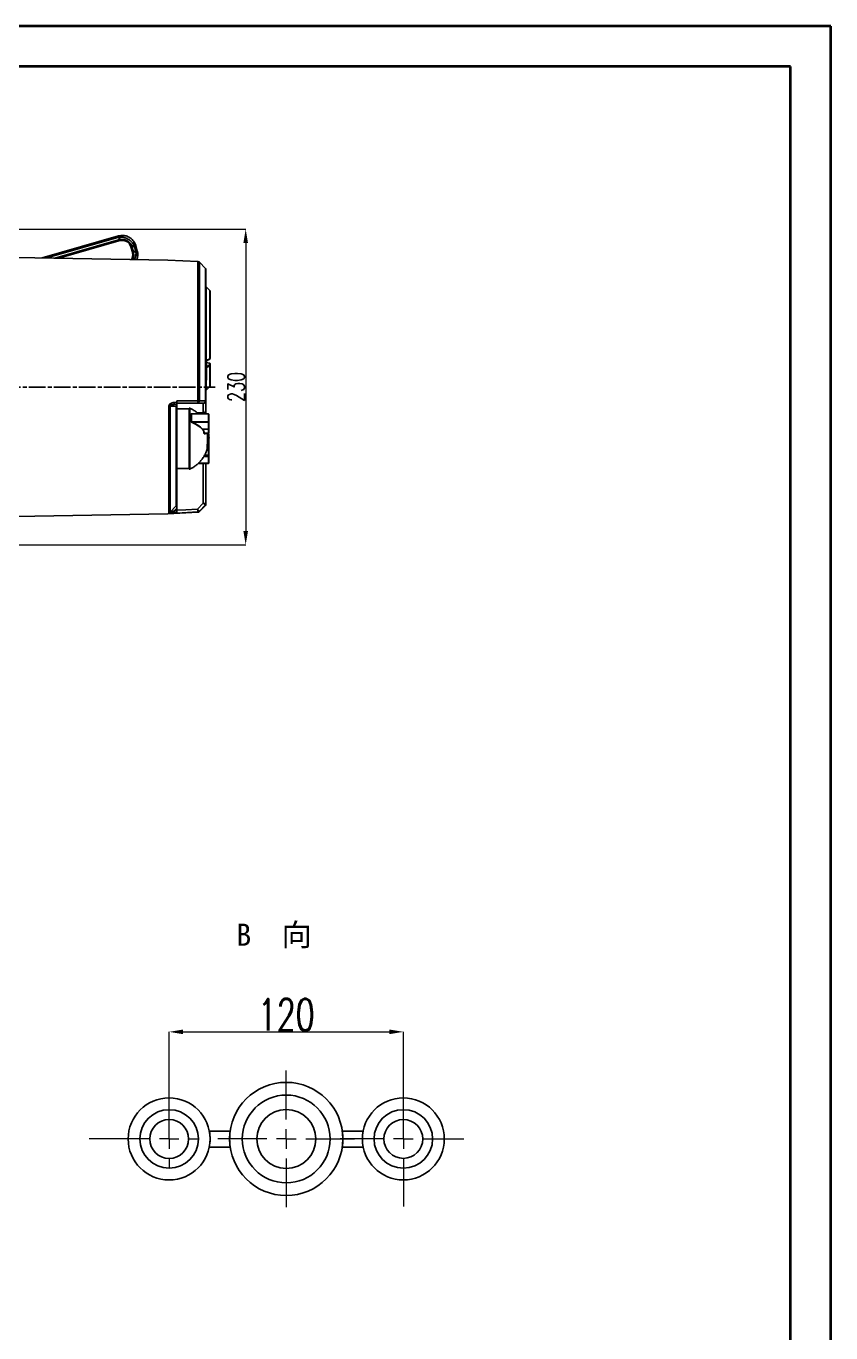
# Model space of a CAD drawing. Header units: millimetres. Extents: x 2136 to 4572, y 748 to 2471.
# Drawn here: x 3992 to 4572, y 1530 to 2471 of the extents above; entities that cross this region are included whole.
import ezdxf

# ---------------------------------------------------------------- set-up
doc = ezdxf.new("R2010")
doc.units = ezdxf.units.MM
doc.linetypes.add('AM_ISO08W050', pattern=[18, 12, -1.5, 3, -1.5])
doc.linetypes.add('CENTER2', pattern=[28.575, 19.05, -3.175, 3.175, -3.175])
for name, color, linetype, lineweight in [('AM_5', 3, 'Continuous', 25), ('AM_7', 4, 'AM_ISO08W050', 25), ('AM_BOR', 7, 'Continuous', 50), ('FORMAT', 7, 'Continuous', 18), ('中心线', 1, 'CENTER2', 13), ('文字', 7, 'Continuous', 13), ('标注', 3, 'Continuous', 13), ('粗实线', 7, 'Continuous', 40)]:
    doc.layers.add(name, color=color, linetype=linetype, lineweight=lineweight)
doc.styles.add('SLDTEXTSTYLE1', font='txt.shx', dxfattribs={"width": 0.7, "bigfont": 'gbcbig.shx'})
doc.styles.add('STYLE1', font='txt.shx', dxfattribs={"width": 0.8, "height": 3, "bigfont": 'hzdx.shx'})
doc.dimstyles.new('SLDDIMSTYLE12$0', dxfattribs={"dimtxt": 12, "dimasz": 10, "dimexe": 0, "dimexo": 0.0625, "dimgap": 0.875, "dimtad": 1, "dimdec": 1, "dimlfac": 1.8, "dimrnd": 1e-09, "dimzin": 12, "dimdsep": 46, "dimtxsty": 'SLDTEXTSTYLE1', "dimcen": 0.09, "dimdle": 8.16, "dimclrd": 3, "dimclre": 3, "dimadec": 0, "dimazin": 3, "dimtfac": 1, "dimtdec": 1, "dimtofl": 0, "dimtmove": 0, "dimatfit": 3, "dimfxl": 0, "dimfrac": 2, "dimtolj": 1, "dimlwd": 5, "dimlwe": 5, "dimarcsym": 0})

# ---------------------------------------------------------------- blocks, each defined once
blk = doc.blocks.new('*D57')
at = {"layer": 'AM_5', "color": 3, "lineweight": 5, "transparency": 16777216}
blk.add_line((3963, 2324.91), (4150.56, 2324.91), dxfattribs=at)
at = {"layer": 'AM_5', "color": 3, "linetype": 'Continuous', "lineweight": 5, "transparency": 16777216}
for p, q in [((4150.56, 2314.91), (4150.56, 2107.48)), ((3962.99, 2097.48), (4150.56, 2097.48))]:
    blk.add_line(p, q, dxfattribs=at)
at = {"layer": 'AM_5', "color": 3, "transparency": 16777216}
for points in [[(4148.89, 2314.91), (4152.23, 2314.91), (4150.56, 2324.91)], [(4148.89, 2107.48), (4152.23, 2107.48), (4150.56, 2097.48)]]:
    blk.add_solid(points, dxfattribs=at)
at = {"layer": 'Defpoints', "color": 0, "transparency": 16777216}
for p in [(3962.93, 2324.91), (3962.93, 2097.48), (4150.56, 2097.48)]:
    blk.add_point(p, dxfattribs=at)
at = {"layer": 'AM_5', "color": 0, "transparency": 16777216, "insert": (4143.68, 2211.2), "char_height": 12, "attachment_point": 5, "rotation": 90, "style": 'SLDTEXTSTYLE1'}
blk.add_mtext('\\A1;230', dxfattribs=at)
blk = doc.blocks.new('SW_CENTERMARKSYMBOL_14')
at = {"layer": 'FORMAT', "color": 0}
for p, q in [((0, 2), (0, 7)), ((-2, 0), (-7, 0)), ((0, 0), (-1, 0)), ((0, 0), (0, 1)), ((0, 0), (0, -1)), ((0, 0), (1, 0)), ((2, 0), (7, 0)), ((0, -2), (0, -7))]:
    blk.add_line(p, q, dxfattribs=at)
blk = doc.blocks.new('SW_CENTERMARKSYMBOL_15')
at = {"layer": 'FORMAT', "color": 0}
for p, q in [((0, 2), (0, 5)), ((-2, 0), (-6.49, 0)), ((0, 0), (-1, 0)), ((0, 0), (0, 1)), ((0, 0), (0, -1)), ((0, 0), (1, 0)), ((2, 0), (6.2, 0)), ((0, -2), (0, -6.94))]:
    blk.add_line(p, q, dxfattribs=at)
blk = doc.blocks.new('SW_CENTERMARKSYMBOL_16')
at = {"layer": 'FORMAT', "color": 0}
for p, q in [((0, 2), (0, 3)), ((-2, 0), (-8.18, 0)), ((0, 0), (-1, 0)), ((0, 0), (0, 1)), ((0, 0), (0, -1)), ((0, 0), (1, 0)), ((2, 0), (3, 0)), ((0, -2), (0, -3))]:
    blk.add_line(p, q, dxfattribs=at)
blk = doc.blocks.new('*D61')
at = {"layer": 'Defpoints', "color": 0, "transparency": 16777216}
for p in [(4264.14, 1746.44), (4095.39, 1669.27), (4264.14, 1669.27)]:
    blk.add_point(p, dxfattribs=at)
at = {"layer": '标注', "color": 3, "lineweight": 5, "transparency": 16777216}
blk.add_line((4095.39, 1669.34), (4095.39, 1746.44), dxfattribs=at)
at = {"layer": '标注', "color": 3, "linetype": 'Continuous', "lineweight": 5, "transparency": 16777216}
for p, q in [((4105.39, 1746.44), (4254.14, 1746.44)), ((4264.14, 1669.34), (4264.14, 1746.44))]:
    blk.add_line(p, q, dxfattribs=at)
at = {"layer": '标注', "color": 3, "transparency": 16777216}
for points in [[(4105.39, 1748.11), (4105.39, 1744.78), (4095.39, 1746.44)], [(4254.14, 1748.11), (4254.14, 1744.78), (4264.14, 1746.44)]]:
    blk.add_solid(points, dxfattribs=at)
at = {"layer": '标注', "color": 0, "transparency": 16777216, "insert": (4179.77, 1758.75), "char_height": 10, "attachment_point": 5, "style": 'SLDTEXTSTYLE1'}
blk.add_mtext('\\A1;{\\H2.28571x;120}', dxfattribs=at)
blk = doc.blocks.new('rA3')
at = {"layer": '粗实线'}
for p, q in [((753.38, 421.26), (333.38, 421.26)), ((753.38, 124.26), (753.38, 421.26)), ((748.38, 416.26), (358.38, 416.26)), ((748.38, 129.26), (748.38, 416.26))]:
    blk.add_line(p, q, dxfattribs=at)

msp = doc.modelspace()

# ---------------------------------------------------------------- linework, layer by layer
at = {"color": 7, "linetype": 'Continuous', "lineweight": 25}
for p, q in [((4003.948, 2304.255), (4058.905, 2320.013)), ((4059.18, 2319.058), (4007.346, 2304.196)), ((4013.144, 2304.095), (4058.976, 2317.236)), ((4058.905, 2320.013), (4060.711, 2320.355)), ((4060.084, 2319.23), (4058.976, 2317.236)), ((4059.18, 2319.058), (4060.084, 2319.23)), ((4059.196, 2316.468), (4015.877, 2304.047)), ((4068.819, 2309.032), (4068.102, 2311.531)), ((4068.871, 2311.751), (4069.979, 2313.744)), ((4069.588, 2309.252), (4068.871, 2311.751)), ((4071.586, 2308.139), (4069.588, 2309.252)), ((4069.979, 2313.744), (4070.312, 2312.888)), ((4070.312, 2312.888), (4071.415, 2309.042)), ((4070.606, 2314.87), (4071.274, 2313.157)), ((4072.376, 2309.312), (4071.274, 2313.157)), ((4071.415, 2309.042), (4071.586, 2308.139)), ((4072.376, 2309.312), (4072.718, 2307.505)), ((4094.424, 2302.675), (3964.898, 2304.937)), ((4072.763, 2306.549), (4072.763, 2306.556)), ((4116.153, 2301.536), (4094.424, 2302.675)), ((4121.486, 2296.515), (4117.162, 2301.071)), ((4124.752, 2280.709), (4122.044, 2283.426)), ((4124.751, 2231.564), (4124.752, 2280.709)), ((4124.898, 2280.357), (4124.898, 2277.771)), ((4121.898, 2276.093), (4121.898, 2275.74)), ((4124.898, 2231.713), (4124.898, 2233.006)), ((4121.898, 2229.843), (4121.905, 2229.915)), ((4121.898, 2226.152), (4121.898, 2229.783)), ((4121.898, 2229.663), (4122.398, 2229.663)), ((4121.898, 2229.535), (4122.398, 2229.535)), ((4121.898, 2229.471), (4122.398, 2229.471)), ((4121.898, 2226.211), (4122.398, 2226.211)), ((4121.898, 2226.074), (4122.398, 2226.074)), ((4121.898, 2225.662), (4122.398, 2225.662)), ((4121.898, 2224.226), (4122.398, 2224.226)), ((4121.925, 2229.28), (4122.398, 2229.28)), ((4122.044, 2230.203), (4124.751, 2231.564)), ((4122.177, 2230.039), (4124.621, 2231.266)), ((4122.177, 2230.039), (4124.621, 2231.266)), ((4122.398, 2229.535), (4122.398, 2229.663)), ((4122.398, 2229.284), (4122.398, 2229.535)), ((4122.398, 2229.28), (4122.398, 2229.471)), ((4122.398, 2228.885), (4122.398, 2229.28)), ((4122.398, 2229.152), (4122.398, 2229.28)), ((4122.398, 2228.864), (4122.398, 2229.152)), ((4122.398, 2228.864), (4124.398, 2228.395)), ((4124.398, 2228.395), (4122.398, 2228.864)), ((4122.398, 2228.864), (4122.398, 2226.211)), ((4122.398, 2225.946), (4124.398, 2226.95)), ((4122.398, 2225.135), (4124.751, 2226.314)), ((4122.398, 2226.074), (4122.398, 2226.211)), ((4122.398, 2225.662), (4122.398, 2226.074)), ((4122.398, 2218.044), (4122.398, 2224.226)), ((4124.398, 2226.95), (4124.398, 2228.395)), ((4124.629, 2228.34), (4124.443, 2228.417)), ((4124.629, 2228.34), (4124.443, 2228.417)), ((4124.751, 2211.549), (4124.751, 2226.314)), ((4124.834, 2228.097), (4124.862, 2228.015)), ((4124.881, 2227.956), (4124.865, 2228.022)), ((4124.881, 2227.942), (4124.898, 2227.81)), ((4124.898, 2226.517), (4124.898, 2227.81)), ((4121.898, 2216.744), (4121.898, 2219.488)), ((4121.898, 2218.044), (4122.398, 2218.044)), ((4121.898, 2216.607), (4122.398, 2216.607)), ((4121.898, 2216.196), (4122.398, 2216.196)), ((4121.898, 2216.179), (4122.398, 2216.179)), ((4121.898, 2216.058), (4122.398, 2216.058)), ((4122.044, 2216.058), (4122.044, 2208.842)), ((4122.398, 2216.196), (4122.398, 2216.607)), ((4122.044, 2208.842), (4124.751, 2211.549)), ((4096.162, 2197.29), (4100.486, 2197.372)), ((4098.499, 2198.637), (4098.992, 2198.684)), ((4098.66, 2198.614), (4098.98, 2198.662)), ((4098.98, 2198.662), (4100.898, 2198.696)), ((4099.032, 2199.978), (4100.898, 2200.011)), ((4100.898, 2200.011), (4100.898, 2201.187)), ((4100.898, 2201.187), (4116.152, 2201.185)), ((4100.898, 2199.406), (4115.848, 2199.406)), ((4100.897, 2197.222), (4100.898, 2198.396)), ((4109.898, 2195.49), (4100.897, 2195.49)), ((4109.898, 2195.99), (4109.897, 2158.434)), ((4110.398, 2195.99), (4109.898, 2195.99)), ((4110.398, 2195.99), (4110.397, 2158.434)), ((4115.848, 2199.406), (4116.076, 2199.468)), ((4115.848, 2199.406), (4115.893, 2199.458)), ((4119.898, 2199.406), (4115.848, 2199.406)), ((4116.152, 2201.202), (4116.152, 2201.185)), ((4117.158, 2201.185), (4117.162, 2201.254)), ((4117.162, 2201.254), (4121.484, 2201.245)), ((4119.898, 2199.406), (4119.898, 2192.455)), ((4121.484, 2201.245), (4121.486, 2201.286)), ((4121.898, 2201.406), (4121.891, 2201.245)), ((4121.898, 2195.155), (4121.897, 2191.841)), ((4111.318, 2186.039), (4111.318, 2191.827)), ((4123.697, 2191.841), (4111.413, 2191.841)), ((4111.414, 2191.807), (4111.414, 2186.025)), ((4111.414, 2191.807), (4123.697, 2191.806)), ((4111.414, 2186.025), (4123.697, 2186.025)), ((4111.985, 2185.772), (4123.697, 2185.772)), ((4119.898, 2192.455), (4115.672, 2192.455)), ((4123.697, 2191.841), (4123.697, 2191.782)), ((4123.697, 2191.806), (4123.697, 2191.841)), ((4123.697, 2186.025), (4123.697, 2191.806)), ((4123.697, 2185.772), (4123.697, 2186.025)), ((4123.697, 2180.839), (4123.697, 2185.772)), ((4123.897, 2188.607), (4123.897, 2191.641)), ((4123.897, 2189.052), (4123.897, 2191.641)), ((4123.897, 2185.913), (4123.897, 2189.052)), ((4123.897, 2180.981), (4123.897, 2185.913)), ((4119.517, 2180.839), (4123.697, 2180.839)), ((4123.697, 2177.915), (4120.673, 2177.915)), ((4121.049, 2177.466), (4120.802, 2177.433)), ((4120.971, 2177.658), (4123.697, 2177.658)), ((4120.975, 2177.661), (4121.095, 2177.677)), ((4120.975, 2177.661), (4123.697, 2177.661)), ((4123.094, 2170.661), (4123.094, 2177.658)), ((4123.097, 2166.99), (4123.097, 2177.658)), ((4123.697, 2180.839), (4123.697, 2177.915)), ((4123.697, 2177.72), (4123.697, 2177.915)), ((4123.697, 2177.661), (4123.697, 2177.72)), ((4123.697, 2177.658), (4123.697, 2177.661)), ((4122.686, 2169.748), (4123.094, 2170.661)), ((4123.094, 2167.833), (4122.686, 2166.919)), ((4122.762, 2167.833), (4123.094, 2167.833)), ((4123.062, 2166.99), (4123.097, 2166.99)), ((4123.094, 2166.99), (4123.094, 2167.833)), ((4123.597, 2167.945), (4123.897, 2167.945)), ((4123.697, 2162.087), (4123.697, 2170.323)), ((4123.897, 2170.104), (4123.897, 2170.12)), ((4109.897, 2158.434), (4109.897, 2151.99)), ((4110.397, 2158.434), (4110.397, 2151.99)), ((4123.697, 2161.131), (4120.453, 2161.131)), ((4120.892, 2161.893), (4123.697, 2161.893)), ((4120.975, 2162.087), (4123.697, 2162.087)), ((4123.697, 2161.952), (4123.697, 2162.087)), ((4123.697, 2161.893), (4123.697, 2161.952)), ((4123.697, 2161.9), (4123.697, 2161.893)), ((4123.697, 2161.893), (4123.697, 2161.131)), ((4123.697, 2156.199), (4123.697, 2161.131)), ((4123.897, 2158.929), (4123.897, 2162.068)), ((4123.897, 2161.273), (4123.897, 2161.777)), ((4123.897, 2156.34), (4123.897, 2161.273)), ((4123.897, 2156.34), (4123.897, 2158.929)), ((4100.897, 2152.49), (4109.897, 2152.49)), ((4109.897, 2151.99), (4110.397, 2151.99)), ((4116.35, 2156.14), (4123.697, 2156.14)), ((4116.411, 2156.199), (4123.697, 2156.199)), ((4119.897, 2156.14), (4119.897, 2127.365)), ((4121.897, 2156.14), (4121.897, 2127.165)), ((4123.697, 2156.14), (4123.697, 2156.199)), ((4123.697, 2156.174), (4123.697, 2156.14)), ((3964.897, 2117.456), (4094.423, 2119.716)), ((4094.423, 2119.716), (4116.152, 2120.855)), ((4100.485, 2125.592), (4096.161, 2121.005)), ((4099.046, 2121.915), (4100.897, 2123.879)), ((4100.897, 2120.516), (4099.098, 2120.425)), ((4100.897, 2122.009), (4100.897, 2123.879)), ((4116.152, 2121.104), (4100.897, 2120.303)), ((4100.897, 2120.303), (4100.897, 2120.516)), ((4115.848, 2123.086), (4119.897, 2127.365)), ((4116.152, 2121.104), (4116.152, 2121.103)), ((4116.152, 2120.855), (4116.152, 2121.103)), ((4117.161, 2121.568), (4117.16, 2121.57)), ((4121.484, 2126.137), (4117.161, 2121.568)), ((4117.161, 2121.32), (4121.485, 2125.877)), ((4117.161, 2121.32), (4117.161, 2121.568)), ((4121.485, 2126.135), (4121.484, 2126.137)), ((4121.485, 2126.135), (4121.485, 2125.877)), ((4121.894, 2127.166), (4121.897, 2127.165))]:
    msp.add_line(p, q, dxfattribs=at)
at = {"color": 7, "linetype": 'Continuous', "lineweight": 25, "flags": 128}
for points in [[(4116.152, 2201.202), (4116.152, 2206.81), (4116.152, 2212.435), (4116.152, 2218.055), (4116.152, 2223.649), (4116.152, 2229.194), (4116.152, 2234.669), (4116.152, 2240.054), (4116.152, 2245.326), (4116.152, 2250.466), (4116.153, 2255.454), (4116.153, 2260.271), (4116.153, 2264.896), (4116.153, 2269.314), (4116.153, 2273.506), (4116.153, 2277.457), (4116.153, 2281.151), (4116.153, 2284.573), (4116.153, 2287.711), (4116.153, 2290.552), (4116.153, 2293.086), (4116.153, 2295.301), (4116.153, 2297.191), (4116.153, 2298.747), (4116.153, 2299.964), (4116.153, 2300.836), (4116.153, 2301.361), (4116.153, 2301.536)], [(4117.162, 2201.254), (4117.162, 2206.938), (4117.162, 2212.64), (4117.162, 2218.336), (4117.162, 2224.003), (4117.162, 2229.618), (4117.162, 2235.16), (4117.162, 2240.605), (4117.162, 2245.931), (4117.162, 2251.118), (4117.162, 2256.144), (4117.162, 2260.989), (4117.162, 2265.634), (4117.162, 2270.059), (4117.162, 2274.248), (4117.162, 2278.182), (4117.162, 2281.847), (4117.162, 2285.228), (4117.162, 2288.311), (4117.162, 2291.083), (4117.162, 2293.533), (4117.162, 2295.652), (4117.162, 2297.431), (4117.162, 2298.863), (4117.162, 2299.942), (4117.162, 2300.664), (4117.162, 2301.026), (4117.162, 2301.071)], [(4121.486, 2296.515), (4121.486, 2296.335), (4121.486, 2295.797), (4121.486, 2294.903), (4121.486, 2293.657), (4121.486, 2292.063), (4121.486, 2290.129), (4121.486, 2287.863), (4121.486, 2285.274), (4121.486, 2282.373), (4121.486, 2279.172), (4121.486, 2275.686), (4121.486, 2271.927), (4121.486, 2267.914), (4121.486, 2263.661), (4121.486, 2259.188), (4121.486, 2254.512), (4121.486, 2249.654), (4121.486, 2244.635), (4121.486, 2239.474), (4121.486, 2234.195), (4121.486, 2228.819), (4121.486, 2223.368), (4121.486, 2217.866), (4121.486, 2212.337), (4121.486, 2206.802), (4121.486, 2201.286)], [(4122.044, 2283.426), (4122.044, 2282.926), (4122.044, 2282.047), (4122.044, 2280.798), (4122.044, 2279.19), (4122.044, 2277.242), (4122.044, 2274.974), (4122.044, 2272.408), (4122.044, 2269.571), (4122.044, 2266.492), (4122.044, 2263.204), (4122.044, 2259.74), (4122.044, 2256.137), (4122.044, 2252.43), (4122.044, 2248.659), (4122.044, 2244.863), (4122.044, 2241.081), (4122.044, 2237.351), (4122.044, 2233.713), (4122.044, 2230.203)], [(4121.898, 2230), (4121.898, 2231.831), (4121.898, 2234.795), (4121.898, 2237.895), (4121.898, 2241.094), (4121.898, 2244.351), (4121.898, 2247.629), (4121.898, 2250.887), (4121.898, 2254.085), (4121.898, 2257.186), (4121.898, 2260.15), (4121.898, 2262.942), (4121.898, 2265.529), (4121.898, 2267.878), (4121.898, 2269.962), (4121.898, 2271.755), (4121.898, 2273.235), (4121.898, 2274.384), (4121.898, 2275.189), (4121.898, 2275.639), (4121.898, 2275.74)], [(4122.398, 2228.864), (4122.413, 2228.877), (4122.429, 2228.885), (4122.443, 2228.885), (4122.455, 2228.879), (4122.466, 2228.866), (4122.474, 2228.848)], [(4095.152, 2120.544), (4095.152, 2121.501), (4095.152, 2122.83), (4095.152, 2124.523), (4095.152, 2126.574), (4095.152, 2128.976), (4095.152, 2131.716), (4095.152, 2134.786), (4095.152, 2138.171), (4095.152, 2141.858), (4095.152, 2145.831), (4095.152, 2150.074), (4095.152, 2154.57), (4095.152, 2159.3), (4095.152, 2164.244), (4095.152, 2169.383), (4095.152, 2174.694), (4095.152, 2180.156), (4095.152, 2185.746), (4095.152, 2191.442), (4095.152, 2197.219)], [(4096.161, 2121.005), (4096.161, 2121.958), (4096.161, 2123.279), (4096.161, 2124.964), (4096.161, 2127.005), (4096.161, 2129.394), (4096.161, 2132.121), (4096.161, 2135.175), (4096.161, 2138.542), (4096.161, 2142.211), (4096.161, 2146.164), (4096.162, 2150.385), (4096.162, 2154.858), (4096.162, 2159.564), (4096.162, 2164.483), (4096.162, 2169.596), (4096.162, 2174.88), (4096.162, 2180.314), (4096.162, 2185.876), (4096.162, 2191.542), (4096.162, 2197.29)], [(4100.486, 2197.372), (4100.486, 2191.694), (4100.486, 2186.103), (4100.486, 2180.624), (4100.485, 2175.282), (4100.485, 2170.102), (4100.485, 2165.106), (4100.485, 2160.316), (4100.485, 2155.755), (4100.485, 2151.442), (4100.485, 2147.398), (4100.485, 2143.639), (4100.485, 2140.183), (4100.485, 2137.046), (4100.485, 2134.242), (4100.485, 2131.782), (4100.485, 2129.679), (4100.485, 2127.941), (4100.485, 2126.577), (4100.485, 2125.592)], [(4100.897, 2195.49), (4100.897, 2195.421), (4100.897, 2195.025), (4100.897, 2194.284), (4100.897, 2193.209), (4100.897, 2191.819), (4100.897, 2190.136), (4100.897, 2188.188), (4100.897, 2186.007), (4100.897, 2183.628), (4100.897, 2181.091), (4100.897, 2178.438), (4100.897, 2175.712), (4100.897, 2172.957), (4100.897, 2170.219), (4100.897, 2167.544), (4100.897, 2164.974), (4100.897, 2162.552), (4100.897, 2160.318), (4100.897, 2158.308), (4100.897, 2156.556), (4100.897, 2155.09), (4100.897, 2153.935), (4100.897, 2153.109), (4100.897, 2152.626), (4100.897, 2152.49)], [(4123.697, 2186.025), (4123.736, 2186.023), (4123.774, 2186.017), (4123.809, 2186.006), (4123.839, 2185.992), (4123.864, 2185.975), (4123.882, 2185.956), (4123.894, 2185.935), (4123.897, 2185.913)], [(4100.897, 2122.009), (4099.86, 2121.956), (4099.046, 2121.915)], [(4115.848, 2123.086), (4107.475, 2122.646), (4100.897, 2122.3)]]:
    msp.add_lwpolyline(points, dxfattribs=at)
at = {"color": 7, "linetype": 'Continuous', "lineweight": 25}
for centre, radius, start, end in [((4116.074, 2300.039), 1.5, 43.499688, 86.999689), ((4120.398, 2295.482), 1.5, 359.999688, 43.499688), ((4122.396, 2283.779), 0.498, 180.016099, 225.117046), ((4124.401, 2280.357), 0.497, 0.018818, 45.136394), ((4124.398, 2280.357), 0.5, 359.999688, 44.795922), ((4122.092, 2230.011), 0.198, 103.884157, 168.008957), ((4122.284, 2226.381), 0.386, 180.219672, 206.015382), ((4124.438, 2228.37), 0.0477, 83.569529, 147.173283), ((4124.429, 2226.481), 0.47, 4.401638, 93.810949), ((4124.633, 2228.312), 0.0277, 97.120508, 149.187288), ((4124.398, 2231.713), 0.5, 296.630121, 359.999688), ((4124.706, 2231.755), 0.197, 283.446815, 347.663208), ((4124.649, 2226.542), 0.25, 294.151262, 354.20295), ((4122.398, 2208.488), 0.5, 134.999688, 179.999688), ((4124.398, 2211.903), 0.5, 314.999688, 359.999688), ((4095.162, 2204.282), 7.063, 269.92223, 278.138723), ((4092.782, 2199.568), 6.263, 351.68842, 3.755699), ((4102.161, 2197.293), 1.677, 138.870293, 177.29865), ((4116.163, 2210.919), 9.717, 269.937468, 275.900598), ((4116.655, 2211.057), 9.886, 267.082998, 272.916374), ((4121.688, 2203.076), 1.842, 263.65489, 276.344486), ((4121.528, 2201.907), 0.622, 266.060116, 306.402624), ((4111.413, 2192.04), 0.233, 246.022236, 270.18014), ((4111.412, 2186.356), 0.331, 253.519876, 270.278324), ((4112.37, 2185.469), 0.49, 141.829258, 172.120898), ((4103.304, 2164.282), 22.921, 45.547223, 68.015613), ((4123.713, 2191.622), 0.185, 5.85563, 94.849599), ((4123.722, 2185.949), 0.179, 261.950222, 348.577936), ((4119.651, 2180.565), 0.305, 116.010002, 165.059265), ((4120.644, 2178.381), 0.467, 252.264657, 273.464573), ((4120.994, 2177.467), 0.196, 95.789009, 189.850343), ((4123.722, 2181.016), 0.179, 261.950222, 348.577936), ((4123.744, 2177.688), 0.232, 48.458885, 101.560817), ((4123.697, 2177.861), 0.2, 269.987218, 359.987213), ((4123.697, 2177.858), 0.2, 269.999688, 359.999688), ((4111.169, 2168.334), 11.604, 352.999328, 7.000049), ((4099.619, 2173.99), 24.5, 350.877908, 359.999688), ((4123.747, 2163.786), 1.7, 268.315682, 275.063436), ((4123.701, 2162.097), 0.196, 268.95412, 358.91449), ((4123.722, 2161.308), 0.179, 261.950222, 348.577936), ((4123.722, 2156.375), 0.179, 261.950222, 348.577936), ((4123.713, 2156.359), 0.185, 265.149777, 354.143747), ((4095.075, 2122.047), 1.506, 272.929592, 316.193087), ((4072.363, 2120.232), 26.736, 0.412395, 3.608609), ((4109.018, 2133.852), 11.875, 224.069657, 226.858184), ((4116.069, 2122.606), 1.504, 273.137915, 316.448557), ((4116.074, 2122.603), 1.502, 272.977262, 316.402157), ((4116.073, 2122.353), 1.5, 272.999688, 316.499688), ((4120.392, 2127.168), 1.502, 316.655435, 359.931586), ((4120.404, 2127.165), 1.493, 316.393454, 359.985939), ((4120.397, 2126.909), 1.5, 316.499688, 359.999688)]:
    msp.add_arc(centre, radius, start, end, dxfattribs=at)
for points in [[(4058.905, 2320.013), (4058.917, 2319.971), (4058.942, 2319.887), (4059.101, 2319.334), (4059.18, 2319.058)], [(4059.196, 2316.468), (4059.175, 2316.542), (4059.133, 2316.691), (4059.072, 2316.901), (4059.018, 2317.091), (4058.99, 2317.188), (4058.976, 2317.236)], [(4068.871, 2311.751), (4068.822, 2311.737), (4068.725, 2311.71), (4068.535, 2311.655), (4068.325, 2311.595), (4068.176, 2311.553), (4068.102, 2311.531)], [(4069.588, 2309.252), (4069.539, 2309.238), (4069.442, 2309.21), (4069.252, 2309.156), (4069.042, 2309.096), (4068.893, 2309.053), (4068.819, 2309.032)], [(4071.274, 2313.157), (4071.23, 2313.146), (4071.144, 2313.123), (4070.589, 2312.966), (4070.312, 2312.888)], [(4072.376, 2309.312), (4072.333, 2309.3), (4072.246, 2309.278), (4071.692, 2309.121), (4071.415, 2309.042)], [(4121.898, 2295.482), (4121.898, 2295.392), (4121.898, 2295.211), (4121.898, 2293.756), (4121.898, 2291.451), (4121.898, 2288.236), (4121.898, 2284.171), (4121.898, 2279.293), (4121.898, 2273.659), (4121.898, 2267.331), (4121.898, 2260.38), (4121.898, 2252.882), (4121.898, 2244.92), (4121.898, 2236.585), (4121.898, 2227.967), (4121.898, 2219.164), (4121.898, 2210.265), (4121.898, 2204.359), (4121.898, 2201.406)], [(4124.898, 2280.357), (4124.898, 2280.19), (4124.898, 2279.855), (4124.898, 2278.738), (4124.898, 2277.188), (4124.898, 2275.184), (4124.898, 2272.765), (4124.898, 2269.964), (4124.898, 2266.822), (4124.898, 2263.383), (4124.898, 2259.697), (4124.898, 2255.817), (4124.898, 2251.799), (4124.898, 2247.701), (4124.898, 2243.58), (4124.898, 2239.5), (4124.898, 2235.502), (4124.898, 2232.976), (4124.898, 2231.713)], [(4121.898, 2229.397), (4121.903, 2229.35), (4121.913, 2229.256), (4121.977, 2229.179), (4122.009, 2229.141)], [(4124.898, 2226.517), (4124.898, 2225.421), (4124.898, 2223.23), (4124.898, 2220.349), (4124.898, 2217.819), (4124.898, 2215.702), (4124.898, 2214.02), (4124.898, 2212.811), (4124.898, 2212.045), (4124.898, 2211.95), (4124.898, 2211.903)], [(4121.898, 2201.406), (4121.898, 2201.328), (4121.898, 2201.172), (4121.898, 2199.905), (4121.898, 2197.973), (4121.898, 2196.094), (4121.898, 2195.155)], [(4111.985, 2185.772), (4113.427, 2185.092), (4116.31, 2183.732), (4118.448, 2181.804), (4119.517, 2180.839)]]:
    msp.add_open_spline(points, degree=3, dxfattribs=at)
for points, knots in [([(4058.976, 2317.236), (4060.097, 2317.418), (4062.181, 2317.757), (4065.174, 2316.783), (4067.604, 2314.764), (4068.427, 2312.807), (4068.871, 2311.751)], [0, 0, 0, 0, 0.2680966, 0.4988227, 0.7294637, 1, 1, 1, 1]), ([(4068.102, 2311.531), (4067.725, 2312.511), (4067.186, 2313.908), (4065.852, 2315.305), (4064.776, 2316.059), (4063.563, 2316.568), (4061.679, 2316.949), (4060.217, 2316.666), (4059.196, 2316.468)], [0, 0, 0, 0, 0.2715623, 0.3875926, 0.5011305, 0.6146375, 0.7308194, 1, 1, 1, 1]), ([(4060.711, 2320.355), (4060.584, 2320.297), (4060.329, 2320.178), (4060.166, 2319.547), (4060.084, 2319.23)], [0, 0, 0, 0, 0.49686743, 1, 1, 1, 1]), ([(4069.979, 2313.744), (4069.406, 2314.546), (4068.279, 2316.122), (4065.795, 2317.883), (4062.992, 2319.052), (4061.059, 2319.17), (4060.084, 2319.23)], [0, 0, 0, 0, 0.25415722, 0.50001427, 0.74762575, 1, 1, 1, 1]), ([(4060.711, 2320.355), (4061.733, 2320.363), (4063.741, 2320.379), (4066.573, 2319.261), (4069.02, 2317.452), (4070.072, 2315.741), (4070.606, 2314.87)], [0, 0, 0, 0, 0.2543758, 0.4999836, 0.7457388, 1, 1, 1, 1]), ([(4068.132, 2303.134), (4068.213, 2303.246), (4068.55, 2303.707), (4068.908, 2304.669), (4069.307, 2306.543), (4069.019, 2308.008), (4068.819, 2309.032)], [0, 0, 0, 0, 0.0674485, 0.27954515, 0.49659605, 1, 1, 1, 1]), ([(4069.588, 2309.252), (4069.744, 2308.151), (4070.034, 2306.104), (4069.587, 2303.869), (4068.957, 2303.127), (4068.951, 2303.12)], [0, 0, 0, 0, 0.535438, 0.9957755, 1, 1, 1, 1]), ([(4070.606, 2314.87), (4070.622, 2314.731), (4070.655, 2314.453), (4070.204, 2313.981), (4069.979, 2313.744)], [0, 0, 0, 0, 0.5000023, 1, 1, 1, 1]), ([(4071.586, 2308.139), (4071.541, 2307.152), (4071.463, 2305.425), (4070.707, 2303.793), (4070.384, 2303.095)], [0, 0, 0, 0, 0.5719725, 1, 1, 1, 1]), ([(4072.718, 2307.505), (4072.658, 2307.633), (4072.538, 2307.891), (4071.904, 2308.056), (4071.586, 2308.139)], [0, 0, 0, 0, 0.4968676, 1, 1, 1, 1]), ([(4072.718, 2307.505), (4072.76, 2306.474), (4072.822, 2304.936), (4072.217, 2303.53), (4072.018, 2303.067)], [0, 0, 0, 0, 0.6705708, 1, 1, 1, 1]), ([(4072.021, 2303.066), (4072.225, 2303.526), (4072.718, 2304.634), (4072.684, 2305.846), (4072.664, 2306.555)], [0, 0, 0, 0, 0.4149051, 1, 1, 1, 1]), ([(4124.898, 2246.196), (4124.898, 2247.45), (4124.898, 2249.96), (4124.898, 2253.67), (4124.898, 2256.395), (4124.898, 2258.185), (4124.898, 2259.105), (4124.898, 2260.013), (4124.898, 2260.906), (4124.898, 2261.785), (4124.898, 2262.376), (4124.898, 2262.788), (4124.898, 2263.264), (4124.898, 2263.979), (4124.898, 2264.795), (4124.898, 2265.503), (4124.898, 2266.187), (4124.898, 2266.871), (4124.898, 2267.358), (4124.898, 2268.095), (4124.898, 2268.978), (4124.898, 2270.147), (4124.898, 2271.127), (4124.898, 2271.964), (4124.898, 2272.607), (4124.898, 2273.117), (4124.898, 2273.552), (4124.898, 2273.965), (4124.898, 2274.367), (4124.898, 2274.645), (4124.898, 2275.022), (4124.898, 2275.442), (4124.898, 2275.963), (4124.898, 2276.401), (4124.898, 2276.725), (4124.898, 2276.957), (4124.898, 2277.117), (4124.898, 2277.263), (4124.898, 2277.36), (4124.898, 2277.437), (4124.898, 2277.515), (4124.898, 2277.619), (4124.898, 2277.708), (4124.898, 2277.754), (4124.898, 2277.771)], [0, 0, 0, 0, 0.0803647, 0.1607294, 0.2410941, 0.2624684, 0.283842, 0.3052151, 0.3265873, 0.3479574, 0.3693255, 0.3704427, 0.3788854, 0.405204, 0.4251182, 0.4428013, 0.4618483, 0.4808946, 0.4999402, 0.5035205, 0.5449145, 0.57896, 0.6143836, 0.643615, 0.6685119, 0.6871043, 0.7041218, 0.7223404, 0.7405585, 0.758776, 0.762108, 0.7964253, 0.8245029, 0.853496, 0.8824879, 0.8971785, 0.9118685, 0.9265578, 0.9412466, 0.9442716, 0.9541998, 0.9705965, 0.9890576, 1, 1, 1, 1]), ([(4124.898, 2233.006), (4124.898, 2233.302), (4124.898, 2233.893), (4124.898, 2234.795), (4124.898, 2235.707), (4124.898, 2236.629), (4124.898, 2237.56), (4124.898, 2238.499), (4124.898, 2239.148), (4124.898, 2239.623), (4124.898, 2240.179), (4124.898, 2241.023), (4124.898, 2241.983), (4124.898, 2243.67), (4124.898, 2245.062), (4124.898, 2246.196)], [0, 0, 0, 0, 0.07144385, 0.14288374, 0.21431988, 0.28576303, 0.35720674, 0.42863778, 0.50005558, 0.50406448, 0.53604837, 0.6252562, 0.69323765, 0.75009307, 1, 1, 1, 1]), ([(4122.029, 2229.142), (4122, 2229.169), (4121.944, 2229.222), (4121.919, 2229.286), (4121.907, 2229.318)], [0, 0, 0, 0, 0.5052965, 1, 1, 1, 1]), ([(4122.009, 2229.141), (4122.009, 2229.148), (4122.009, 2229.163), (4121.992, 2229.174), (4121.962, 2229.174), (4121.935, 2229.162), (4121.921, 2229.156)], [0, 0, 0, 0, 0.2336109, 0.4844564, 0.7436939, 1, 1, 1, 1]), ([(4121.926, 2229.889), (4121.932, 2229.888), (4121.952, 2229.885), (4122.02, 2229.946), (4122.122, 2230.007), (4122.174, 2230.038)], [0, 0, 0, 0, 0.1601422, 0.5688581, 1, 1, 1, 1]), ([(4122.009, 2229.141), (4122.034, 2229.111), (4122.087, 2229.047), (4122.217, 2228.94), (4122.326, 2228.894), (4122.398, 2228.864)], [0, 0, 0, 0, 0.233085, 0.4930073, 1, 1, 1, 1]), ([(4122.169, 2230.037), (4122.167, 2230.035), (4122.148, 2230.02), (4122.115, 2230.022), (4122.075, 2230.038), (4122.052, 2230.087), (4122.043, 2230.147), (4122.044, 2230.184), (4122.044, 2230.203)], [0, 0, 0, 0, 0.0284628, 0.3120488, 0.569439, 0.7930567, 0.8963599, 1, 1, 1, 1]), ([(4122.398, 2221.066), (4122.398, 2221.689), (4122.398, 2222.934), (4122.398, 2224.404), (4122.398, 2225.34), (4122.398, 2225.855), (4122.398, 2226.164), (4122.398, 2226.195), (4122.398, 2226.211)], [0, 0, 0, 0, 0.25015941, 0.49958066, 0.62466902, 0.74973011, 0.87480959, 1, 1, 1, 1]), ([(4122.398, 2224.226), (4122.398, 2224.549), (4122.398, 2224.953), (4122.398, 2225.381), (4122.398, 2225.562), (4122.398, 2225.622), (4122.398, 2225.662)], [0, 0, 0, 0, 0.4996211, 0.6251499, 0.7494732, 1, 1, 1, 1]), ([(4124.398, 2228.395), (4124.437, 2228.388), (4124.51, 2228.374), (4124.578, 2228.341), (4124.609, 2228.326)], [0, 0, 0, 0, 0.5446681, 1, 1, 1, 1]), ([(4124.726, 2226.517), (4124.71, 2226.561), (4124.677, 2226.656), (4124.595, 2226.786), (4124.498, 2226.89), (4124.43, 2226.931), (4124.398, 2226.95)], [0, 0, 0, 0, 0.239538, 0.5175571, 0.7682031, 1, 1, 1, 1]), ([(4124.609, 2228.326), (4124.651, 2228.299), (4124.741, 2228.24), (4124.826, 2228.115), (4124.885, 2227.969), (4124.893, 2227.869), (4124.898, 2227.81)], [0, 0, 0, 0, 0.2427138, 0.5154318, 0.7146901, 1, 1, 1, 1]), ([(4124.609, 2228.273), (4124.651, 2228.249), (4124.741, 2228.196), (4124.826, 2228.085), (4124.885, 2227.953), (4124.893, 2227.863), (4124.898, 2227.81)], [0, 0, 0, 0, 0.2421389, 0.5153871, 0.7139591, 1, 1, 1, 1]), ([(4124.62, 2231.268), (4124.633, 2231.274), (4124.665, 2231.29), (4124.704, 2231.337), (4124.746, 2231.423), (4124.749, 2231.508), (4124.751, 2231.564)], [0, 0, 0, 0, 0.14054005, 0.37467991, 0.58989364, 1, 1, 1, 1]), ([(4124.751, 2226.314), (4124.751, 2226.346), (4124.752, 2226.411), (4124.735, 2226.481), (4124.726, 2226.517)], [0, 0, 0, 0, 0.49355373, 1, 1, 1, 1]), ([(4124.875, 2227.976), (4124.878, 2227.968), (4124.896, 2227.915), (4124.897, 2227.858), (4124.898, 2227.81)], [0, 0, 0, 0, 0.1515723, 1, 1, 1, 1]), ([(4122.398, 2216.058), (4122.398, 2216.062), (4122.398, 2216.068), (4122.398, 2216.155), (4122.398, 2216.384), (4122.398, 2216.905), (4122.398, 2217.857), (4122.398, 2219.298), (4122.398, 2220.476), (4122.398, 2221.066)], [0, 0, 0, 0, 0.06265322, 0.12530292, 0.25030366, 0.37521459, 0.50021885, 0.74968949, 1, 1, 1, 1]), ([(4122.398, 2216.607), (4122.398, 2216.647), (4122.398, 2216.707), (4122.398, 2216.886), (4122.398, 2217.316), (4122.398, 2217.72), (4122.398, 2218.044)], [0, 0, 0, 0, 0.2505117, 0.3752446, 0.5001647, 1, 1, 1, 1]), ([(4095.152, 2197.219), (4095.172, 2197.428), (4095.214, 2197.861), (4095.534, 2198.443), (4095.971, 2198.948), (4096.672, 2199.452), (4097.705, 2199.878), (4098.578, 2199.944), (4099.032, 2199.978)], [0, 0, 0, 0, 0.1207862, 0.249076, 0.3731346, 0.5013753, 0.7404661, 1, 1, 1, 1]), ([(4096.162, 2197.29), (4096.163, 2197.357), (4096.166, 2197.491), (4096.251, 2197.685), (4096.38, 2197.859), (4096.724, 2198.173), (4097.499, 2198.522), (4098.229, 2198.58), (4098.66, 2198.614)], [0, 0, 0, 0, 0.0635988, 0.1268625, 0.1941501, 0.267332, 0.5677277, 1, 1, 1, 1]), ([(4100.486, 2197.372), (4100.591, 2197.354), (4100.759, 2197.325), (4100.877, 2197.272), (4100.89, 2197.239), (4100.897, 2197.222)], [0, 0, 0, 0, 0.4463965, 0.7099365, 1, 1, 1, 1]), ([(4100.897, 2126.652), (4100.897, 2127.043), (4100.897, 2127.484), (4100.897, 2128.183), (4100.897, 2128.41), (4100.897, 2128.647), (4100.897, 2128.895), (4100.897, 2129.152), (4100.897, 2129.34), (4100.897, 2129.523), (4100.897, 2129.845), (4100.897, 2130.363), (4100.897, 2130.995), (4100.897, 2131.578), (4100.897, 2132.073), (4100.897, 2132.501), (4100.897, 2132.839), (4100.897, 2133.185), (4100.897, 2133.539), (4100.897, 2133.901), (4100.897, 2134.161), (4100.897, 2134.411), (4100.897, 2134.932), (4100.897, 2135.805), (4100.897, 2136.913), (4100.897, 2138.194), (4100.897, 2139.595), (4100.897, 2140.996), (4100.897, 2141.881), (4100.897, 2142.656), (4100.897, 2143.532), (4100.897, 2144.732), (4100.897, 2145.778), (4100.897, 2146.644), (4100.897, 2147.318), (4100.897, 2148.001), (4100.897, 2148.694), (4100.897, 2149.395), (4100.897, 2149.89), (4100.897, 2150.334), (4100.897, 2151.784), (4100.897, 2154.297), (4100.897, 2157.847), (4100.897, 2161.279), (4100.897, 2164.681), (4100.897, 2168.347), (4100.897, 2173.428), (4100.897, 2180.272), (4100.897, 2188.608), (4100.897, 2194.35), (4100.897, 2197.222)], [0, 0, 0, 0, 0.0669054, 0.0756699, 0.0844343, 0.0931986, 0.1019628, 0.110727, 0.119491, 0.1204246, 0.1282783, 0.1499631, 0.1666235, 0.1807533, 0.1958166, 0.2037808, 0.2117449, 0.219709, 0.2276731, 0.2356371, 0.2436011, 0.2444503, 0.2516161, 0.2765316, 0.2974645, 0.315335, 0.3470796, 0.3706379, 0.3847586, 0.3894352, 0.4071383, 0.4252052, 0.4432721, 0.4527358, 0.4621996, 0.4716633, 0.481127, 0.4905907, 0.5000544, 0.5009281, 0.5082098, 0.5573213, 0.596775, 0.6369947, 0.6768853, 0.7110643, 0.7564848, 0.8376565, 0.9188283, 1, 1, 1, 1]), ([(4100.898, 2198.696), (4100.898, 2198.703), (4100.898, 2198.716), (4100.898, 2198.832), (4100.898, 2199.068), (4100.898, 2199.482), (4100.898, 2199.836), (4100.898, 2200.011)], [0, 0, 0, 0, 0.150225, 0.2871088, 0.5005337, 0.7538342, 1, 1, 1, 1]), ([(4100.898, 2198.396), (4100.898, 2198.485), (4100.898, 2198.662), (4100.898, 2198.684), (4100.898, 2198.696)], [0, 0, 0, 0, 0.5015357, 1, 1, 1, 1]), ([(4116.392, 2191.841), (4116.377, 2191.857), (4115.758, 2192.502), (4114.356, 2193.585), (4112.398, 2194.96), (4111.04, 2195.641), (4110.458, 2195.933)], [0, 0, 0, 0, 0.00919183, 0.37082136, 0.73055161, 1, 1, 1, 1]), ([(4115.893, 2199.458), (4115.914, 2199.475), (4115.971, 2199.521), (4116.053, 2199.871), (4116.127, 2200.447), (4116.143, 2200.937), (4116.152, 2201.185)], [0, 0, 0, 0, 0.1562523, 0.4311744, 0.7127035, 1, 1, 1, 1]), ([(4116.076, 2199.468), (4116.154, 2199.483), (4116.388, 2199.528), (4116.73, 2199.873), (4117.049, 2200.447), (4117.121, 2200.937), (4117.158, 2201.185)], [0, 0, 0, 0, 0.138581, 0.419261, 0.7066865, 1, 1, 1, 1]), ([(4121.484, 2201.245), (4121.445, 2200.991), (4121.367, 2200.489), (4120.983, 2199.887), (4120.476, 2199.483), (4120.09, 2199.431), (4119.898, 2199.406)], [0, 0, 0, 0, 0.2577147, 0.5100976, 0.7565093, 1, 1, 1, 1]), ([(4121.891, 2201.245), (4121.846, 2201.007), (4121.754, 2200.516), (4121.311, 2199.936), (4120.81, 2199.603), (4120.339, 2199.435), (4120.051, 2199.416), (4119.898, 2199.406)], [0, 0, 0, 0, 0.24183895, 0.49912391, 0.70899919, 0.84445044, 1, 1, 1, 1]), ([(4121.898, 2195.155), (4121.874, 2194.847), (4121.827, 2194.232), (4121.505, 2193.511), (4121.13, 2193.019), (4120.776, 2192.717), (4120.363, 2192.499), (4120.053, 2192.47), (4119.898, 2192.455)], [0, 0, 0, 0, 0.24908402, 0.49841553, 0.62782199, 0.74923389, 0.87440408, 1, 1, 1, 1]), ([(4111.318, 2191.827), (4111.319, 2191.835), (4111.321, 2191.852), (4111.343, 2191.878), (4111.41, 2191.9), (4111.593, 2191.887), (4111.768, 2191.822), (4111.885, 2191.778)], [0, 0, 0, 0, 0.0577492, 0.1171536, 0.2515259, 0.5011744, 1, 1, 1, 1]), ([(4111.885, 2185.536), (4111.768, 2185.592), (4111.593, 2185.676), (4111.411, 2185.838), (4111.343, 2185.938), (4111.321, 2185.998), (4111.319, 2186.025), (4111.318, 2186.039)], [0, 0, 0, 0, 0.4973637, 0.7473602, 0.8823614, 0.9420119, 1, 1, 1, 1]), ([(4111.78, 2191.815), (4111.745, 2191.822), (4111.652, 2191.838), (4111.535, 2191.844), (4111.449, 2191.836), (4111.422, 2191.822), (4111.415, 2191.814), (4111.414, 2191.809), (4111.414, 2191.807)], [0, 0, 0, 0, 0.2547299, 0.6618691, 0.8675208, 0.9398473, 0.9708547, 1, 1, 1, 1]), ([(4111.414, 2186.025), (4111.414, 2186.022), (4111.415, 2186.014), (4111.422, 2185.997), (4111.451, 2185.963), (4111.537, 2185.909), (4111.72, 2185.834), (4111.881, 2185.796), (4111.985, 2185.772)], [0, 0, 0, 0, 0.01994941, 0.04121068, 0.0909977, 0.23337847, 0.50065114, 1, 1, 1, 1]), ([(4123.897, 2185.876), (4123.897, 2185.969), (4123.897, 2186.15), (4123.897, 2186.524), (4123.897, 2186.708)], [0, 0, 0, 0, 0.5088221, 1, 1, 1, 1]), ([(4123.897, 2180.142), (4123.897, 2180.534), (4123.897, 2181.327), (4123.897, 2182.762), (4123.897, 2184.302), (4123.897, 2185.363), (4123.897, 2185.888)], [0, 0, 0, 0, 0.2473879, 0.5, 0.7526121, 1, 1, 1, 1]), ([(4120.502, 2177.936), (4120.478, 2178.198), (4120.431, 2178.723), (4120.162, 2179.482), (4119.802, 2180.143), (4119.505, 2180.477), (4119.356, 2180.643)], [0, 0, 0, 0, 0.2498124, 0.4998445, 0.7502398, 1, 1, 1, 1]), ([(4119.517, 2180.839), (4119.677, 2180.645), (4119.979, 2180.279), (4120.343, 2179.551), (4120.604, 2178.748), (4120.65, 2178.187), (4120.673, 2177.915)], [0, 0, 0, 0, 0.2650194, 0.5000669, 0.7573424, 1, 1, 1, 1]), ([(4120.802, 2177.433), (4120.769, 2177.442), (4120.703, 2177.459), (4120.621, 2177.554), (4120.566, 2177.654), (4120.533, 2177.743), (4120.509, 2177.839), (4120.504, 2177.904), (4120.502, 2177.936)], [0, 0, 0, 0, 0.24960183, 0.49829619, 0.62558928, 0.74862866, 0.87572186, 1, 1, 1, 1]), ([(4120.673, 2177.915), (4120.675, 2177.899), (4120.68, 2177.866), (4120.706, 2177.815), (4120.743, 2177.766), (4120.803, 2177.714), (4120.873, 2177.679), (4120.934, 2177.664), (4120.964, 2177.662), (4120.975, 2177.661)], [0, 0, 0, 0, 0.0985259, 0.2116632, 0.3444444, 0.5000064, 0.7493767, 0.9135439, 1, 1, 1, 1]), ([(4121.751, 2177.658), (4121.697, 2177.613), (4121.512, 2177.46), (4121.24, 2177.464), (4121.049, 2177.466)], [0, 0, 0, 0, 0.293654, 1, 1, 1, 1]), ([(4123.083, 2167.054), (4123.261, 2167.663), (4123.697, 2169.153), (4124.052, 2171.611), (4124.155, 2174.375), (4124.056, 2176.475), (4123.827, 2177.622), (4123.78, 2177.858)], [0, 0, 0, 0, 0.1742932, 0.4258292, 0.6790463, 0.9338996, 1, 1, 1, 1]), ([(4123.897, 2177.861), (4123.897, 2178.133), (4123.897, 2178.688), (4123.897, 2179.54), (4123.897, 2180.342), (4123.897, 2180.77), (4123.897, 2180.981)], [0, 0, 0, 0, 0.245589, 0.5, 0.754411, 1, 1, 1, 1]), ([(4110.413, 2152.028), (4110.806, 2152.217), (4111.925, 2152.756), (4113.673, 2153.883), (4115.648, 2155.404), (4117.495, 2157.174), (4119.179, 2159.165), (4120.668, 2161.358), (4121.904, 2163.734), (4122.709, 2165.631), (4123, 2166.752), (4123.065, 2167)], [0, 0, 0, 0, 0.0647369, 0.184574, 0.3082168, 0.4349126, 0.5640589, 0.6951798, 0.827906, 0.9619593, 1, 1, 1, 1]), ([(4123.897, 2167), (4123.897, 2167.211), (4123.897, 2167.639), (4123.897, 2168.44), (4123.897, 2169.293), (4123.897, 2169.847), (4123.897, 2170.12)], [0, 0, 0, 0, 0.245589, 0.5, 0.754411, 1, 1, 1, 1]), ([(4123.897, 2162.093), (4123.897, 2162.618), (4123.897, 2163.679), (4123.897, 2165.219), (4123.897, 2166.653), (4123.897, 2167.446), (4123.897, 2167.838)], [0, 0, 0, 0, 0.2473879, 0.5, 0.7526121, 1, 1, 1, 1]), ([(4099.098, 2120.425), (4098.636, 2120.404), (4097.748, 2120.364), (4096.698, 2120.354), (4095.984, 2120.372), (4095.534, 2120.406), (4095.212, 2120.461), (4095.172, 2120.516), (4095.152, 2120.544)], [0, 0, 0, 0, 0.2593479, 0.4990824, 0.6285124, 0.7489001, 0.8765066, 1, 1, 1, 1]), ([(4099.046, 2121.915), (4098.94, 2121.874), (4098.379, 2121.657), (4097.534, 2121.35), (4096.827, 2121.116), (4096.59, 2121.05), (4096.58, 2121.048), (4096.544, 2121.038), (4096.421, 2121.007), (4096.274, 2120.976), (4096.169, 2120.975), (4096.164, 2120.995), (4096.161, 2121.005)], [0, 0, 0, 0, 0.09384328, 0.49978088, 0.74913681, 0.74953243, 0.75240386, 0.76012185, 0.78835666, 0.88792993, 0.94394913, 1, 1, 1, 1]), ([(4100.485, 2125.592), (4100.604, 2125.749), (4100.842, 2126.064), (4100.879, 2126.456), (4100.897, 2126.652)], [0, 0, 0, 0, 0.4980025, 1, 1, 1, 1]), ([(4100.897, 2125.187), (4100.897, 2125.453), (4100.897, 2125.854), (4100.897, 2126.257), (4100.897, 2126.465), (4100.897, 2126.571), (4100.897, 2126.627), (4100.897, 2126.645), (4100.897, 2126.65), (4100.897, 2126.652)], [0, 0, 0, 0, 0.4993103, 0.7495576, 0.8718956, 0.9598674, 0.9876457, 0.9957508, 1, 1, 1, 1]), ([(4100.897, 2123.879), (4100.897, 2124.107), (4100.897, 2124.56), (4100.897, 2124.978), (4100.897, 2125.187)], [0, 0, 0, 0, 0.5011047, 1, 1, 1, 1]), ([(4100.897, 2120.516), (4100.897, 2120.553), (4100.897, 2120.629), (4100.897, 2120.964), (4100.897, 2121.337), (4100.897, 2121.688), (4100.897, 2121.899), (4100.897, 2122.009)], [0, 0, 0, 0, 0.2464434, 0.4994501, 0.7124688, 0.8495561, 1, 1, 1, 1]), ([(4117.16, 2121.57), (4117.128, 2121.607), (4117.065, 2121.679), (4116.748, 2122.046), (4116.328, 2122.531), (4116.007, 2122.901), (4115.848, 2123.086)], [0, 0, 0, 0, 0.2578222, 0.5102459, 0.7566012, 1, 1, 1, 1]), ([(4116.152, 2121.104), (4116.144, 2121.152), (4116.13, 2121.247), (4116.056, 2121.726), (4115.959, 2122.36), (4115.885, 2122.845), (4115.848, 2123.086)], [0, 0, 0, 0, 0.2578222, 0.5102459, 0.7566012, 1, 1, 1, 1]), ([(4119.897, 2127.365), (4120.054, 2127.349), (4120.347, 2127.321), (4120.825, 2127.274), (4121.332, 2127.222), (4121.773, 2127.179), (4121.855, 2127.17), (4121.894, 2127.166)], [0, 0, 0, 0, 0.15551031, 0.29095879, 0.50091181, 0.75791394, 1, 1, 1, 1]), ([(4119.897, 2127.365), (4120.092, 2127.214), (4120.485, 2126.91), (4120.997, 2126.514), (4121.38, 2126.217), (4121.45, 2126.164), (4121.484, 2126.137)], [0, 0, 0, 0, 0.24337493, 0.48973466, 0.74220134, 1, 1, 1, 1])]:
    msp.add_open_spline(points, degree=3, knots=knots, dxfattribs=at)
at = {"layer": 'AM_7'}
msp.add_line((3490.398, 2211.089), (4128.614, 2211.089), dxfattribs=at)
at = {"layer": '粗实线', "color": 7, "linetype": 'ByBlock', "lineweight": 25}
for p, q in [((4139.388, 1674.984), (4124.367, 1674.984)), ((4235.169, 1674.984), (4220.147, 1674.984)), ((4124.331, 1663.384), (4139.414, 1663.384)), ((4220.121, 1663.384), (4235.205, 1663.384))]:
    msp.add_line(p, q, dxfattribs=at)
for centre, radius in [((4179.768, 1669.274), 40.781), ((4095.393, 1669.274), 29.531), ((4179.768, 1669.274), 31.641), ((4264.143, 1669.274), 29.531), ((4095.393, 1669.274), 21.094), ((4179.768, 1669.274), 21.24), ((4264.143, 1669.274), 21.094), ((4095.393, 1669.274), 14.024), ((4264.143, 1669.274), 13.988)]:
    msp.add_circle(centre, radius, dxfattribs=at)
for centre, radius, start, end in [((4095.393, 1669.274), 29.531, 348.495378, 11.148359), ((4179.768, 1669.274), 40.781, 171.95145, 188.304107), ((4179.768, 1669.274), 40.781, 351.695893, 8.04855), ((4264.143, 1669.274), 29.531, 168.851641, 191.504622)]:
    msp.add_arc(centre, radius, start, end, dxfattribs=at)

# ---------------------------------------------------------------- block references
at = {"layer": 'AM_BOR', "xscale": 5.80078125, "yscale": 5.80078125, "zscale": 5.80078125}
msp.add_blockref('rA3', (201.961, 27.575), dxfattribs=at)
at = {"layer": '中心线', "linetype": 'ByBlock', "xscale": 7.03125, "yscale": 7.03125, "zscale": 7.03125}
for name, p in [('SW_CENTERMARKSYMBOL_14', (4179.768, 1669.274)), ('SW_CENTERMARKSYMBOL_15', (4264.143, 1669.274)), ('SW_CENTERMARKSYMBOL_16', (4095.393, 1669.274))]:
    msp.add_blockref(name, p, dxfattribs=at)

# ---------------------------------------------------------------- texts
at = {"layer": '文字', "insert": (4170.937, 1815.565), "char_height": 16, "width": 240, "attachment_point": 5, "style": 'STYLE1'}
msp.add_mtext('\\pt176;{\\fSimSun|b0|i0|c134|p2;\\W1;B  向}', dxfattribs=at)

# ---------------------------------------------------------------- dimensions: what is measured, and where the dimension line sits
at = {"layer": 'AM_5'}
dim = msp.add_linear_dim(base=(4150.559, 2097.481), p1=(3962.933, 2324.912), p2=(3962.932, 2097.481), angle=90, text='230', dimstyle='SLDDIMSTYLE12$0', override={"dimlfac": 1, "dimpost": ''}, dxfattribs=at)
dim.commit()
dim.dimension.update_dxf_attribs({"geometry": '*D57', "text_midpoint": (4143.684, 2211.196)})
at = {"layer": '标注'}
dim = msp.add_linear_dim(base=(4264.143, 1746.442), p1=(4095.393, 1669.274), p2=(4264.143, 1669.274), text='{\\H2.28571x;120}', dimstyle='SLDDIMSTYLE12$0', override={"dimtxt": 10, "dimtdec": 3, "dimtzin": 0}, dxfattribs=at)
dim.commit()
dim.dimension.update_dxf_attribs({"geometry": '*D61', "text_midpoint": (4179.768, 1758.745)})

doc.saveas('drawing.dxf')
